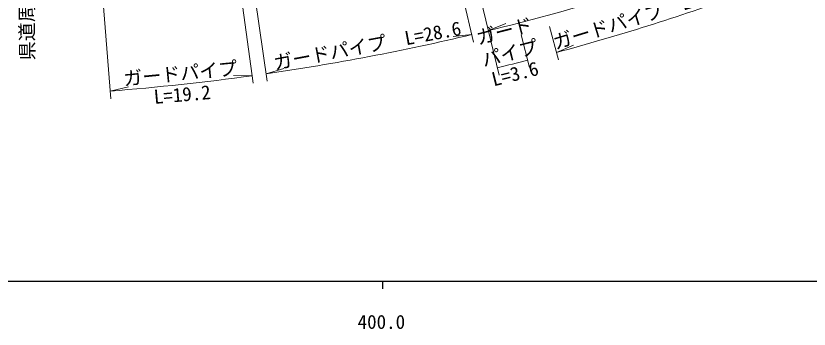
# Model space of a CAD drawing. Units: millimetres, scale not verified. Extents: x 40000 to 680000, y 20000 to 380000.
# Drawn here: x 419919 to 523935, y 198715 to 239724 of the extents above; entities that cross this region are included whole.
import ezdxf
from ezdxf.enums import TextEntityAlignment as Align

# ---------------------------------------------------------------- set-up
doc = ezdxf.new("R2010")
doc.units = ezdxf.units.MM
doc.header["$LTSCALE"] = 1000
doc.layers.add('M-BMK-HTXT', color=7, linetype='Continuous')
doc.layers.add('M-STR-HTXT', color=7, linetype='Continuous', lineweight=13)
doc.layers.add('M-TTL-BAND', color=7, linetype='Continuous', lineweight=25)
doc.styles.add('ＭＳ ゴシック', font='')
doc.styles.get('ＭＳ ゴシック').set_extended_font_data('MS Gothic')

msp = doc.modelspace()

# ---------------------------------------------------------------- linework, layer by layer
at = {"layer": 'M-STR-HTXT'}
for p, q in [((475044, 256974), (479925, 236295)), ((477071, 257569), (483310, 231965)), ((450092, 250341), (452862, 231157)), ((448514, 249171), (451043, 230900)), ((431309, 242500), (432363, 228886)), ((481890, 237795), (484169, 238707)), ((489879, 238351), (491067, 233960)), ((479695, 237268), (477250, 237046)), ((486165, 237223), (487264, 232956)), ((490806, 234925), (493057, 235905)), ((452719, 232147), (455072, 232850)), ((450906, 231891), (448451, 231903)), ((432286, 229883), (434682, 230418))]:
    msp.add_line(p, q, dxfattribs=at)
for radius, start, end in [(310964, 283.69529, 289.6727), (315964, 285.14315, 289.6727), (310964, 278.21876, 283.27946), (315964, 283.69529, 284.43203), (310964, 274.43014, 277.88131)]:
    msp.add_arc((408266, 539917), radius, start, end, dxfattribs=at)
at = {"layer": 'M-TTL-BAND'}
for p, q in [((40000, 205000), (579000, 205000)), ((468000, 205000), (468000, 204000))]:
    msp.add_line(p, q, dxfattribs=at)

# ---------------------------------------------------------------- texts
at = {"layer": 'M-BMK-HTXT', "style": 'ＭＳ ゴシック'}
msp.add_text('県道周防花岡(T)線', height=1833, rotation=90.77, dxfattribs=at).set_placement((422895, 233909), align=Align.BOTTOM_LEFT)
at = {"layer": 'M-STR-HTXT', "style": 'ＭＳ ゴシック'}
for s, rotation, p in [('ガードパイプ\u3000L=26.0', 16.928, (502794, 238425)), ('ガード', 14.432, (484335, 236339)), ('ガードパイプ\u3000L=28.6', 10.609, (466264, 234410)), ('パイプ', 14.432, (485045, 233424)), ('ガードパイプ', 5.479, (441611, 230746))]:
    msp.add_text(s, height=1833, rotation=rotation, dxfattribs=at).set_placement(p, align=Align.BOTTOM_CENTER)
for s, rotation, p in [('L=3.6', 14.248, (485144, 233036)), ('L=19.2', 5, (441651, 230348))]:
    msp.add_text(s, height=1833, rotation=rotation, dxfattribs=at).set_placement(p, align=Align.TOP_CENTER)
at = {"layer": 'M-TTL-BAND', "style": 'ＭＳ ゴシック'}
msp.add_text('400.0', height=1833, dxfattribs=at).set_placement((467844, 198195), align=Align.BOTTOM_CENTER)

doc.saveas('drawing.dxf')
